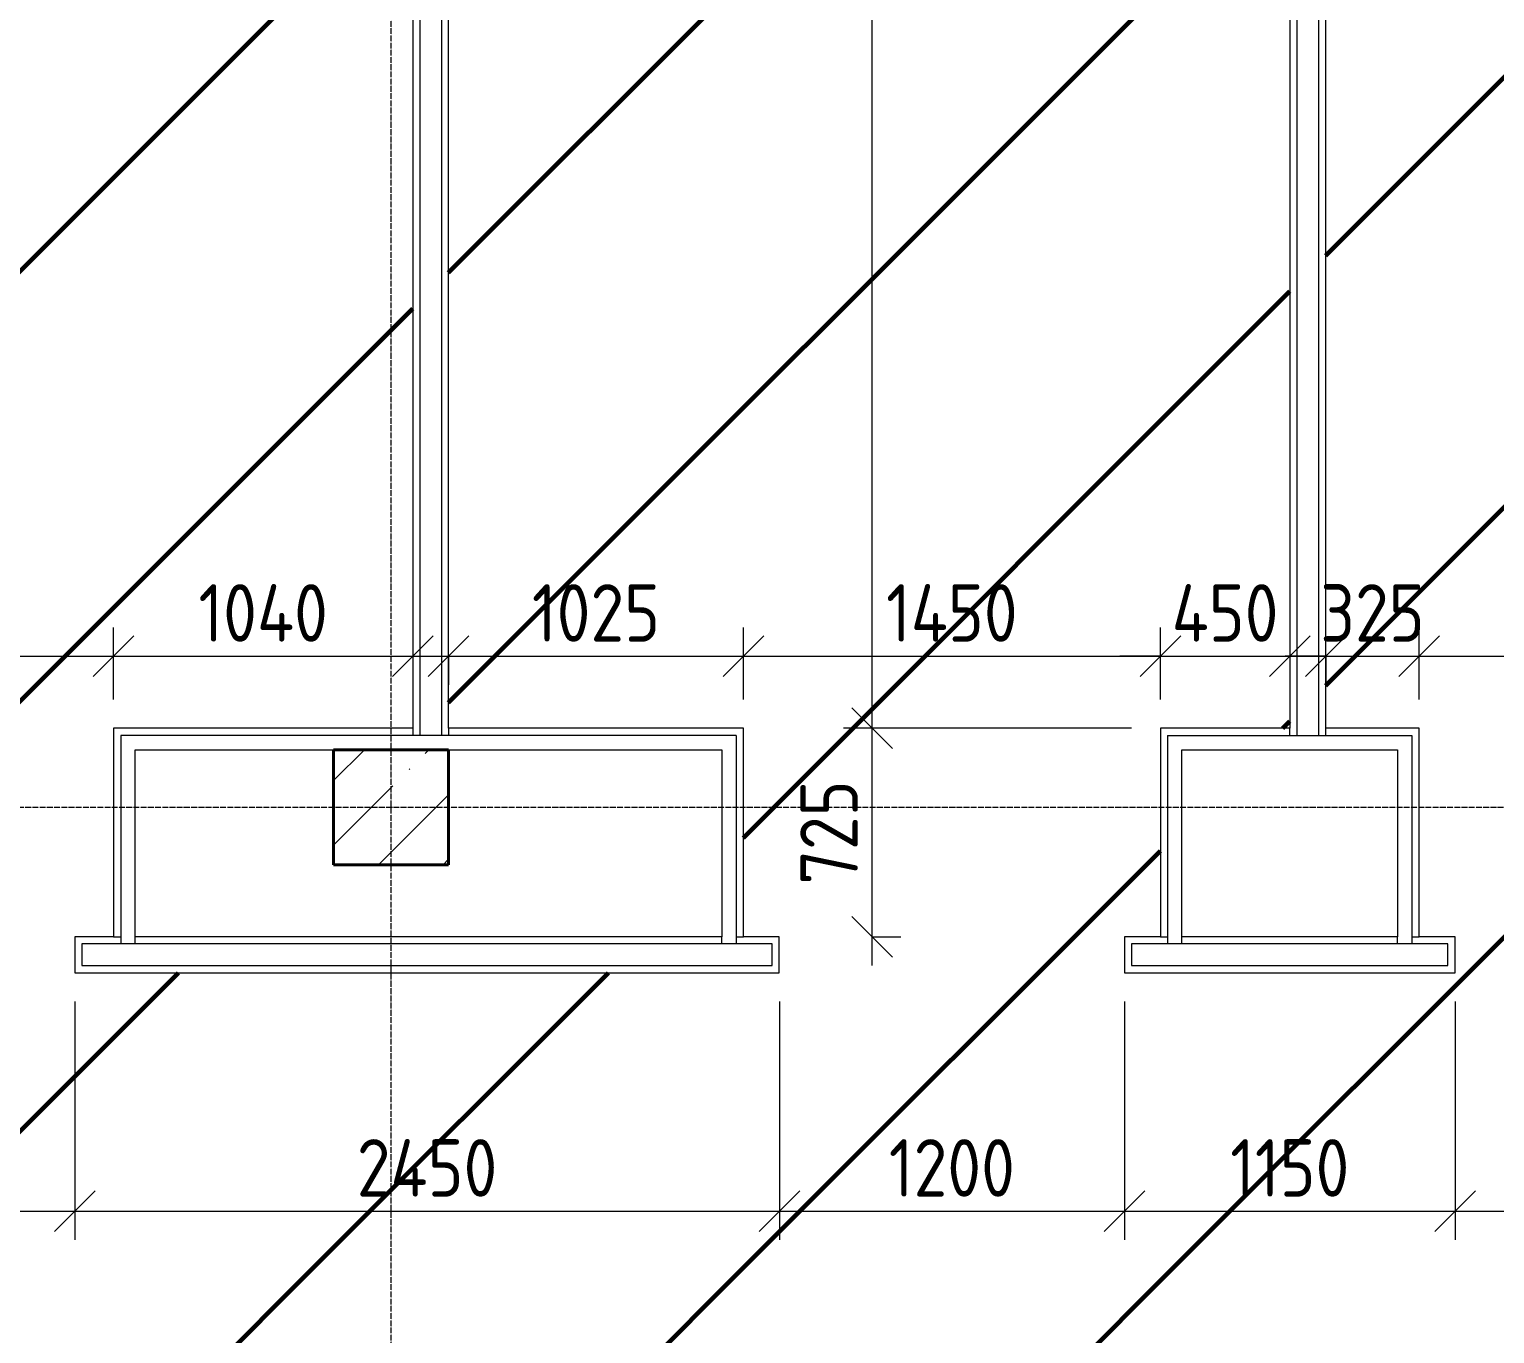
# Model space of a CAD drawing. Header units: millimetres. Extents: x -56773 to 323062, y -262288 to 76460.
# Drawn here: x 1551 to 6647, y -96374 to -91839 of the extents above; entities that cross this region are included whole.
import ezdxf

# ---------------------------------------------------------------- set-up
doc = ezdxf.new("R2010")
doc.units = ezdxf.units.MM
doc.linetypes.add('ADSK_Линия сетки', pattern=[25, 20, -2.5, 0, -2.5])
for name, color, linetype, lineweight in [('1.1)Стяжка керамзит  2 этаж', 5, 'Continuous', 60), ('Несущие колонны', 7, 'Continuous', 18), ('Оси', 7, 'Continuous', 9), ('Размеры', 7, 'Continuous', 9), ('Стены внутренние', 7, 'Continuous', 18), ('Стены штриховка', 7, 'Continuous', 9)]:
    doc.layers.add(name, color=color, linetype=linetype, lineweight=lineweight)
doc.styles.add('GOST Common_3', font='', dxfattribs={"width": 0.9, "height": 200})
doc.styles.get('GOST Common_3').set_extended_font_data('GOST Common')
doc.dimstyles.new('ADSK_Основной_2_0_2', dxfattribs={"dimscale": 304.8, "dimtxt": 201.142999, "dimasz": 0.463911, "dimexe": 0.328084, "dimexo": 0.328084, "dimgap": 0.164042, "dimtad": 1, "dimdec": 3, "dimrnd": 0.001, "dimdsep": 46, "dimtxsty": 'GOST Common_3', "dimblk1": 'OBLIQUE', "dimblk2": 'OBLIQUE', "dimsah": 1, "dimcen": 0.09, "dimdle": 0.328084, "dimazin": 2, "dimtfac": 1, "dimtdec": 4, "dimtix": 1, "dimtmove": 0, "dimatfit": 3, "dimfxl": 1, "dimtvp": 1, "dimtolj": 1, "dimtzin": 0, "dimlwd": 20, "dimlwe": 20, "dimarcsym": 2})

# ---------------------------------------------------------------- blocks, each defined once
blk = doc.blocks.new('ADSK_КолоннаЖБ_Прямоугольная - 400x400 мм-1807143-Кладочный план 2-го этаж')
at = {"layer": 'Несущие колонны', "lineweight": 40}
for p, q in [((-200, 200), (200, 200)), ((-200, -200), (-200, 200)), ((200, 200), (200, -200)), ((200, -200), (-200, -200))]:
    blk.add_line(p, q, dxfattribs=at)
blk = doc.blocks.new('_Oblique')
at = {"color": 0, "linetype": 'ByBlock', "lineweight": -2}
blk.add_line((-0.5, -0.5), (0.5, 0.5), dxfattribs=at)
blk = doc.blocks.new('*D4767')
at = {"layer": 'Defpoints', "color": 0, "transparency": 16777216}
for p in [(1844.4, -94018.1), (384.4, -94269.1), (1844.4, -94269.1)]:
    blk.add_point(p, dxfattribs=at)
at = {"layer": 'Размеры', "color": 0, "lineweight": 20, "transparency": 16777216}
for p, q in [((384.4, -94169.1), (384.4, -93918.1)), ((1844.4, -94169.1), (1844.4, -93918.1)), ((284.4, -94018.1), (1944.4, -94018.1))]:
    blk.add_line(p, q, dxfattribs=at)
at = {"layer": 'Размеры', "color": 0, "lineweight": 20, "transparency": 16777216, "xscale": 141.4, "yscale": 141.4, "zscale": 141.4, "rotation": 180}
blk.add_blockref('_Oblique', (384.4, -94018.1), dxfattribs=at)
at = {"layer": 'Размеры', "color": 0, "lineweight": 20, "transparency": 16777216, "xscale": 141.4, "yscale": 141.4, "zscale": 141.4}
blk.add_blockref('_Oblique', (1844.4, -94018.1), dxfattribs=at)
at = {"layer": 'Размеры', "color": 0, "lineweight": 9, "transparency": 16777216, "insert": (1114.4, -93868.1), "char_height": 200, "width": 580.928, "attachment_point": 5, "style": 'GOST Common_3'}
blk.add_mtext('\\A1;1460', dxfattribs=at)
blk = doc.blocks.new('*D4768')
at = {"layer": 'Defpoints', "color": 0, "transparency": 16777216}
for p in [(2884.4, -93918.1), (2884.4, -94018.1), (1844.4, -94269.1)]:
    blk.add_point(p, dxfattribs=at)
at = {"layer": 'Размеры', "color": 0, "lineweight": 20, "transparency": 16777216}
for p, q in [((1844.4, -94169.1), (1844.4, -93918.1)), ((1744.4, -94018.1), (2984.4, -94018.1)), ((2884.4, -94018.1), (2884.4, -94118.1))]:
    blk.add_line(p, q, dxfattribs=at)
at = {"layer": 'Размеры', "color": 0, "lineweight": 20, "transparency": 16777216, "xscale": 141.4, "yscale": 141.4, "zscale": 141.4, "rotation": 180}
blk.add_blockref('_Oblique', (1844.4, -94018.1), dxfattribs=at)
at = {"layer": 'Размеры', "color": 0, "lineweight": 20, "transparency": 16777216, "xscale": 141.4, "yscale": 141.4, "zscale": 141.4}
blk.add_blockref('_Oblique', (2884.4, -94018.1), dxfattribs=at)
at = {"layer": 'Размеры', "color": 0, "lineweight": 9, "transparency": 16777216, "insert": (2364.4, -93868.1), "char_height": 200, "width": 580.928, "attachment_point": 5, "style": 'GOST Common_3'}
blk.add_mtext('\\A1;1040', dxfattribs=at)
blk = doc.blocks.new('*D4769')
at = {"layer": 'Defpoints', "color": 0, "transparency": 16777216}
for p in [(3009.4, -93918.1), (4034.4, -94018.1), (4034.4, -94269.1)]:
    blk.add_point(p, dxfattribs=at)
at = {"layer": 'Размеры', "color": 0, "lineweight": 20, "transparency": 16777216}
for p, q in [((4034.4, -94169.1), (4034.4, -93918.1)), ((2909.4, -94018.1), (4134.4, -94018.1)), ((3009.4, -94018.1), (3009.4, -94118.1))]:
    blk.add_line(p, q, dxfattribs=at)
at = {"layer": 'Размеры', "color": 0, "lineweight": 20, "transparency": 16777216, "xscale": 141.4, "yscale": 141.4, "zscale": 141.4, "rotation": 180}
blk.add_blockref('_Oblique', (3009.4, -94018.1), dxfattribs=at)
at = {"layer": 'Размеры', "color": 0, "lineweight": 20, "transparency": 16777216, "xscale": 141.4, "yscale": 141.4, "zscale": 141.4}
blk.add_blockref('_Oblique', (4034.4, -94018.1), dxfattribs=at)
at = {"layer": 'Размеры', "color": 0, "lineweight": 9, "transparency": 16777216, "insert": (3521.9, -93868.1), "char_height": 200, "width": 560.473, "attachment_point": 5, "style": 'GOST Common_3'}
blk.add_mtext('\\A1;1025', dxfattribs=at)
blk = doc.blocks.new('*D4770')
at = {"layer": 'Defpoints', "color": 0, "transparency": 16777216}
for p in [(5484.4, -94018.1), (4034.4, -94269.1), (5484.4, -94269.1)]:
    blk.add_point(p, dxfattribs=at)
at = {"layer": 'Размеры', "color": 0, "lineweight": 20, "transparency": 16777216}
for p, q in [((4034.4, -94169.1), (4034.4, -93918.1)), ((5484.4, -94169.1), (5484.4, -93918.1)), ((3934.4, -94018.1), (5584.4, -94018.1))]:
    blk.add_line(p, q, dxfattribs=at)
at = {"layer": 'Размеры', "color": 0, "lineweight": 20, "transparency": 16777216, "xscale": 141.4, "yscale": 141.4, "zscale": 141.4, "rotation": 180}
blk.add_blockref('_Oblique', (4034.4, -94018.1), dxfattribs=at)
at = {"layer": 'Размеры', "color": 0, "lineweight": 20, "transparency": 16777216, "xscale": 141.4, "yscale": 141.4, "zscale": 141.4}
blk.add_blockref('_Oblique', (5484.4, -94018.1), dxfattribs=at)
at = {"layer": 'Размеры', "color": 0, "lineweight": 9, "transparency": 16777216, "insert": (4759.4, -93868.1), "char_height": 200, "width": 580.928, "attachment_point": 5, "style": 'GOST Common_3'}
blk.add_mtext('\\A1;1450', dxfattribs=at)
blk = doc.blocks.new('*D4771')
at = {"layer": 'Defpoints', "color": 0, "transparency": 16777216}
for p in [(5934.4, -93918.1), (5934.4, -94018.1), (5484.4, -94269.1)]:
    blk.add_point(p, dxfattribs=at)
at = {"layer": 'Размеры', "color": 0, "lineweight": 20, "transparency": 16777216}
for p, q in [((5484.4, -94169.1), (5484.4, -93918.1)), ((5484.4, -94018.1), (5343, -94018.1)), ((5484.4, -94018.1), (5934.4, -94018.1)), ((5934.4, -94018.1), (5934.4, -94118.1)), ((5934.4, -94018.1), (6075.8, -94018.1))]:
    blk.add_line(p, q, dxfattribs=at)
at = {"layer": 'Размеры', "color": 0, "lineweight": 20, "transparency": 16777216, "xscale": 141.4, "yscale": 141.4, "zscale": 141.4}
blk.add_blockref('_Oblique', (5484.4, -94018.1), dxfattribs=at)
at = {"layer": 'Размеры', "color": 0, "lineweight": 20, "transparency": 16777216, "xscale": 141.4, "yscale": 141.4, "zscale": 141.4, "rotation": 180}
blk.add_blockref('_Oblique', (5934.4, -94018.1), dxfattribs=at)
at = {"layer": 'Размеры', "color": 0, "lineweight": 9, "transparency": 16777216, "insert": (5709.4, -93868.1), "char_height": 200, "width": 474.561, "attachment_point": 5, "style": 'GOST Common_3'}
blk.add_mtext('\\A1;450', dxfattribs=at)
blk = doc.blocks.new('*D4772')
at = {"layer": 'Defpoints', "color": 0, "transparency": 16777216}
for p in [(6059.4, -93918.1), (6384.4, -94018.1), (6384.4, -94269.1)]:
    blk.add_point(p, dxfattribs=at)
at = {"layer": 'Размеры', "color": 0, "lineweight": 20, "transparency": 16777216}
for p, q in [((6384.4, -94169.1), (6384.4, -93918.1)), ((6059.4, -94018.1), (5918, -94018.1)), ((6059.4, -94018.1), (6059.4, -94118.1)), ((6059.4, -94018.1), (6384.4, -94018.1)), ((6384.4, -94018.1), (6525.8, -94018.1))]:
    blk.add_line(p, q, dxfattribs=at)
at = {"layer": 'Размеры', "color": 0, "lineweight": 20, "transparency": 16777216, "xscale": 141.4, "yscale": 141.4, "zscale": 141.4}
blk.add_blockref('_Oblique', (6059.4, -94018.1), dxfattribs=at)
at = {"layer": 'Размеры', "color": 0, "lineweight": 20, "transparency": 16777216, "xscale": 141.4, "yscale": 141.4, "zscale": 141.4, "rotation": 180}
blk.add_blockref('_Oblique', (6384.4, -94018.1), dxfattribs=at)
at = {"layer": 'Размеры', "color": 0, "lineweight": 9, "transparency": 16777216, "insert": (6221.9, -93868.1), "char_height": 200, "width": 454.106, "attachment_point": 5, "style": 'GOST Common_3'}
blk.add_mtext('\\A1;325', dxfattribs=at)
blk = doc.blocks.new('*D4773')
at = {"layer": 'Defpoints', "color": 0, "transparency": 16777216}
for p in [(7834.4, -94018.1), (6384.4, -94269.1), (7834.4, -94269.1)]:
    blk.add_point(p, dxfattribs=at)
at = {"layer": 'Размеры', "color": 0, "lineweight": 20, "transparency": 16777216}
for p, q in [((6384.4, -94169.1), (6384.4, -93918.1)), ((7834.4, -94169.1), (7834.4, -93918.1)), ((6284.4, -94018.1), (7934.4, -94018.1))]:
    blk.add_line(p, q, dxfattribs=at)
at = {"layer": 'Размеры', "color": 0, "lineweight": 20, "transparency": 16777216, "xscale": 141.4, "yscale": 141.4, "zscale": 141.4, "rotation": 180}
blk.add_blockref('_Oblique', (6384.4, -94018.1), dxfattribs=at)
at = {"layer": 'Размеры', "color": 0, "lineweight": 20, "transparency": 16777216, "xscale": 141.4, "yscale": 141.4, "zscale": 141.4}
blk.add_blockref('_Oblique', (7834.4, -94018.1), dxfattribs=at)
at = {"layer": 'Размеры', "color": 0, "lineweight": 9, "transparency": 16777216, "insert": (7109.4, -93868.1), "char_height": 200, "width": 580.928, "attachment_point": 5, "style": 'GOST Common_3'}
blk.add_mtext('\\A1;1450', dxfattribs=at)
blk = doc.blocks.new('*D4778')
at = {"layer": 'Defpoints', "color": 0, "transparency": 16777216}
for p in [(509.4, -95119.1), (1709.4, -95119.1), (1709.4, -95947.8)]:
    blk.add_point(p, dxfattribs=at)
at = {"layer": 'Размеры', "color": 0, "lineweight": 20, "transparency": 16777216}
for p, q in [((509.4, -95219.1), (509.4, -96047.8)), ((1709.4, -95219.1), (1709.4, -96047.8)), ((409.4, -95947.8), (1809.4, -95947.8))]:
    blk.add_line(p, q, dxfattribs=at)
at = {"layer": 'Размеры', "color": 0, "lineweight": 20, "transparency": 16777216, "xscale": 141.4, "yscale": 141.4, "zscale": 141.4, "rotation": 180}
blk.add_blockref('_Oblique', (509.4, -95947.8), dxfattribs=at)
at = {"layer": 'Размеры', "color": 0, "lineweight": 20, "transparency": 16777216, "xscale": 141.4, "yscale": 141.4, "zscale": 141.4}
blk.add_blockref('_Oblique', (1709.4, -95947.8), dxfattribs=at)
at = {"layer": 'Размеры', "color": 0, "lineweight": 9, "transparency": 16777216, "insert": (1109.4, -95797.8), "char_height": 200, "width": 560.473, "attachment_point": 5, "style": 'GOST Common_3'}
blk.add_mtext('\\A1;1200', dxfattribs=at)
blk = doc.blocks.new('*D4779')
at = {"layer": 'Defpoints', "color": 0, "transparency": 16777216}
for p in [(1709.4, -95119.1), (4159.4, -95119.1), (4159.4, -95947.8)]:
    blk.add_point(p, dxfattribs=at)
at = {"layer": 'Размеры', "color": 0, "lineweight": 20, "transparency": 16777216}
for p, q in [((1709.4, -95219.1), (1709.4, -96047.8)), ((4159.4, -95219.1), (4159.4, -96047.8)), ((1609.4, -95947.8), (4259.4, -95947.8))]:
    blk.add_line(p, q, dxfattribs=at)
at = {"layer": 'Размеры', "color": 0, "lineweight": 20, "transparency": 16777216, "xscale": 141.4, "yscale": 141.4, "zscale": 141.4, "rotation": 180}
blk.add_blockref('_Oblique', (1709.4, -95947.8), dxfattribs=at)
at = {"layer": 'Размеры', "color": 0, "lineweight": 20, "transparency": 16777216, "xscale": 141.4, "yscale": 141.4, "zscale": 141.4}
blk.add_blockref('_Oblique', (4159.4, -95947.8), dxfattribs=at)
at = {"layer": 'Размеры', "color": 0, "lineweight": 9, "transparency": 16777216, "insert": (2934.4, -95797.8), "char_height": 200, "width": 625.93, "attachment_point": 5, "style": 'GOST Common_3'}
blk.add_mtext('\\A1;2450', dxfattribs=at)
blk = doc.blocks.new('*D4780')
at = {"layer": 'Defpoints', "color": 0, "transparency": 16777216}
for p in [(4159.4, -95119.1), (5359.4, -95119.1), (5359.4, -95947.8)]:
    blk.add_point(p, dxfattribs=at)
at = {"layer": 'Размеры', "color": 0, "lineweight": 20, "transparency": 16777216}
for p, q in [((4159.4, -95219.1), (4159.4, -96047.8)), ((5359.4, -95219.1), (5359.4, -96047.8)), ((4059.4, -95947.8), (5459.4, -95947.8))]:
    blk.add_line(p, q, dxfattribs=at)
at = {"layer": 'Размеры', "color": 0, "lineweight": 20, "transparency": 16777216, "xscale": 141.4, "yscale": 141.4, "zscale": 141.4, "rotation": 180}
blk.add_blockref('_Oblique', (4159.4, -95947.8), dxfattribs=at)
at = {"layer": 'Размеры', "color": 0, "lineweight": 20, "transparency": 16777216, "xscale": 141.4, "yscale": 141.4, "zscale": 141.4}
blk.add_blockref('_Oblique', (5359.4, -95947.8), dxfattribs=at)
at = {"layer": 'Размеры', "color": 0, "lineweight": 9, "transparency": 16777216, "insert": (4759.4, -95797.8), "char_height": 200, "width": 560.473, "attachment_point": 5, "style": 'GOST Common_3'}
blk.add_mtext('\\A1;1200', dxfattribs=at)
blk = doc.blocks.new('*D4781')
at = {"layer": 'Defpoints', "color": 0, "transparency": 16777216}
for p in [(5359.4, -95119.1), (6509.4, -95119.1), (6509.4, -95947.8)]:
    blk.add_point(p, dxfattribs=at)
at = {"layer": 'Размеры', "color": 0, "lineweight": 20, "transparency": 16777216}
for p, q in [((5359.4, -95219.1), (5359.4, -96047.8)), ((6509.4, -95219.1), (6509.4, -96047.8)), ((5259.4, -95947.8), (6609.4, -95947.8))]:
    blk.add_line(p, q, dxfattribs=at)
at = {"layer": 'Размеры', "color": 0, "lineweight": 20, "transparency": 16777216, "xscale": 141.4, "yscale": 141.4, "zscale": 141.4, "rotation": 180}
blk.add_blockref('_Oblique', (5359.4, -95947.8), dxfattribs=at)
at = {"layer": 'Размеры', "color": 0, "lineweight": 20, "transparency": 16777216, "xscale": 141.4, "yscale": 141.4, "zscale": 141.4}
blk.add_blockref('_Oblique', (6509.4, -95947.8), dxfattribs=at)
at = {"layer": 'Размеры', "color": 0, "lineweight": 9, "transparency": 16777216, "insert": (5934.4, -95797.8), "char_height": 200, "width": 515.472, "attachment_point": 5, "style": 'GOST Common_3'}
blk.add_mtext('\\A1;1150', dxfattribs=at)
blk = doc.blocks.new('*D4782')
at = {"layer": 'Defpoints', "color": 0, "transparency": 16777216}
for p in [(6509.4, -95119.1), (7709.4, -95119.1), (7709.4, -95947.8)]:
    blk.add_point(p, dxfattribs=at)
at = {"layer": 'Размеры', "color": 0, "lineweight": 20, "transparency": 16777216}
for p, q in [((6509.4, -95219.1), (6509.4, -96047.8)), ((7709.4, -95219.1), (7709.4, -96047.8)), ((6409.4, -95947.8), (7809.4, -95947.8))]:
    blk.add_line(p, q, dxfattribs=at)
at = {"layer": 'Размеры', "color": 0, "lineweight": 20, "transparency": 16777216, "xscale": 141.4, "yscale": 141.4, "zscale": 141.4, "rotation": 180}
blk.add_blockref('_Oblique', (6509.4, -95947.8), dxfattribs=at)
at = {"layer": 'Размеры', "color": 0, "lineweight": 20, "transparency": 16777216, "xscale": 141.4, "yscale": 141.4, "zscale": 141.4}
blk.add_blockref('_Oblique', (7709.4, -95947.8), dxfattribs=at)
at = {"layer": 'Размеры', "color": 0, "lineweight": 9, "transparency": 16777216, "insert": (7109.4, -95797.8), "char_height": 200, "width": 560.473, "attachment_point": 5, "style": 'GOST Common_3'}
blk.add_mtext('\\A1;1200', dxfattribs=at)
blk = doc.blocks.new('*D4940')
at = {"layer": 'Defpoints', "color": 0, "transparency": 16777216}
for p in [(4482.3, -94269.1), (5484.4, -94269.1), (4382.3, -94994.1)]:
    blk.add_point(p, dxfattribs=at)
at = {"layer": 'Размеры', "color": 0, "lineweight": 20, "transparency": 16777216}
for p, q in [((4482.3, -95094.1), (4482.3, -94169.1)), ((5384.4, -94269.1), (4382.3, -94269.1)), ((4482.3, -94994.1), (4582.3, -94994.1))]:
    blk.add_line(p, q, dxfattribs=at)
at = {"layer": 'Размеры', "color": 0, "lineweight": 20, "transparency": 16777216, "xscale": 141.4, "yscale": 141.4, "zscale": 141.4}
for p, rotation in [((4482.3, -94269.1), 90), ((4482.3, -94994.1), 270)]:
    blk.add_blockref('_Oblique', p, dxfattribs=dict(at, rotation=rotation))
at = {"layer": 'Размеры', "color": 0, "lineweight": 9, "transparency": 16777216, "insert": (4332.3, -94631.6), "char_height": 200, "width": 454.106, "attachment_point": 5, "rotation": 90, "style": 'GOST Common_3'}
blk.add_mtext('\\A1;725', dxfattribs=at)
blk = doc.blocks.new('*D4941')
at = {"layer": 'Defpoints', "color": 0, "transparency": 16777216}
for p in [(4382.3, -88594.1), (4482.3, -88594.1), (5484.4, -94269.1)]:
    blk.add_point(p, dxfattribs=at)
at = {"layer": 'Размеры', "color": 0, "lineweight": 20, "transparency": 16777216}
for p, q in [((4482.3, -94369.1), (4482.3, -88494.1)), ((4482.3, -88594.1), (4582.3, -88594.1)), ((5384.4, -94269.1), (4382.3, -94269.1))]:
    blk.add_line(p, q, dxfattribs=at)
at = {"layer": 'Размеры', "color": 0, "lineweight": 20, "transparency": 16777216, "xscale": 141.4, "yscale": 141.4, "zscale": 141.4}
for p, rotation in [((4482.3, -88594.1), 90), ((4482.3, -94269.1), 270)]:
    blk.add_blockref('_Oblique', p, dxfattribs=dict(at, rotation=rotation))
at = {"layer": 'Размеры', "color": 0, "lineweight": 9, "transparency": 16777216, "insert": (4332.3, -91431.6), "char_height": 200, "width": 605.475, "attachment_point": 5, "rotation": 90, "style": 'GOST Common_3'}
blk.add_mtext('\\A1;5675', dxfattribs=at)

msp = doc.modelspace()

# ---------------------------------------------------------------- hatches: boundary and pattern name
at = {"layer": '1.1)Стяжка керамзит  2 этаж', "transparency": 33554687}
h = msp.add_hatch(dxfattribs=at)
h.set_pattern_fill('ANSI31', color=5, scale=333)
h.paths.add_polyline_path([(7464.619, -88594.0666), (6359.3615, -88594.0666), (6059.3615, -88594.0666), (6059.3615, -94269.0666), (6384.3615, -94269.0666), (6384.3615, -94994.0666), (6509.3615, -94994.0666), (6509.3615, -95119.0666), (5359.3615, -95119.0666), (5359.3615, -94994.0666), (5484.3615, -94994.0666), (5484.3615, -94269.0666), (5934.3615, -94269.0666), (5934.3615, -88594.0666), (5209.3615, -88594.0666), (3559.3615, -88594.0666), (3009.3615, -88594.0666), (3009.3615, -88744.0666), (3009.3615, -94269.0666), (4034.3615, -94269.0666), (4034.3615, -94994.0666), (4159.3615, -94994.0666), (4159.3615, -95119.0666), (1709.3615, -95119.0666), (1709.3615, -94994.0666), (1844.3615, -94994.0666), (1844.3615, -94269.0666), (2884.3615, -94269.0666), (2884.3615, -88744.0666), (2609.3615, -88744.0666), (2609.3615, -88594.0666), (2009.3615, -88594.0666), (359.3615, -88594.0666), (-115.6385, -88594.0666), (-115.6385, -94269.0666), (384.3615, -94269.0666), (384.3615, -94994.0666), (509.3615, -94994.0666), (509.3615, -95119.0666), (-540.6385, -95119.0666), (-540.6385, -94994.0666), (-415.6385, -94994.0666), (-415.6385, -94269.0666), (-240.6385, -94269.0666), (-240.6385, -88594.0666), (-790.6385, -88594.0666), (-1015.0246, -88594.0666), (-1015.0246, -96144.5668), (7464.619, -96144.5668)])
h = msp.add_hatch(dxfattribs=at)
h.set_pattern_fill('ANSI31', color=5, scale=333)
h.paths.add_polyline_path([(7464.619, -96144.5668), (-1015.0246, -96144.5668), (-1015.0246, -104894.0666), (-740.6385, -104894.0666), (-340.6385, -104894.0666), (-340.6385, -99219.0666), (-640.6385, -99219.0666), (-640.6385, -98494.0666), (-765.6385, -98494.0666), (-765.6385, -98369.0666), (3034.3615, -98369.0666), (3034.3615, -100044.0666), (2909.3615, -100044.0666), (2909.3615, -99219.0666), (-215.6385, -99219.0666), (-215.6385, -104894.0666), (409.3615, -104894.0666), (2059.3615, -104894.0666), (2609.3615, -104894.0666), (2609.3615, -104744.0666), (2909.3615, -104744.0666), (2909.3615, -101244.0666), (3034.3615, -101244.0666), (3034.3615, -104894.0666), (3609.3615, -104894.0666), (5259.3615, -104894.0666), (6409.3615, -104894.0666), (7464.619, -104894.0666)])
at = {"layer": 'Несущие колонны', "lineweight": 9}
h = msp.add_hatch(dxfattribs=at)
h.set_pattern_fill('FP_1', color=256, style=0, pattern_type=2)
h.set_pattern_definition([(45, (9.36, -97949.04), (-224.506, 224.506), []), (45, (233.87, -97949.04), (-224.506, 224.506), [396.875, -79.375, 3.353, -76.022])])
h.paths.add_polyline_path([(2757.8177, -94744.0666), (3009.3615, -94744.0666), (3009.3615, -94344.0666), (2609.3615, -94344.0666), (2609.3615, -94744.0666)])

# ---------------------------------------------------------------- linework, layer by layer
for p, q in [((3009.3615, -94344.0666), (2609.3615, -94344.0666)), ((2609.3615, -94344.0666), (2609.3615, -94744.0666)), ((3009.3615, -94744.0666), (3009.3615, -94344.0666)), ((2609.3615, -94744.0666), (3009.3615, -94744.0666))]:
    msp.add_line(p, q, dxfattribs=at)
at = {"layer": 'Оси', "linetype": 'ADSK_Линия сетки', "lineweight": 5}
for p, q in [((2809.3615, -108922.9178), (2809.3615, -87921.5904)), ((62525.08, -94544.0666), (-25230.7352, -94544.0666))]:
    msp.add_line(p, q, dxfattribs=at)
at = {"layer": 'Стены внутренние', "lineweight": 5}
for p, q in [((5934.3615, -88594.0666), (5934.3615, -94269.0666)), ((6059.3615, -94269.0666), (6059.3615, -88594.0666)), ((2884.3615, -88744.0666), (2884.3615, -94269.0666)), ((3009.3615, -94269.0666), (3009.3615, -88744.0666)), ((1844.3615, -94269.0666), (1844.3615, -94994.0666)), ((2884.3615, -94269.0666), (1844.3615, -94269.0666)), ((4034.3615, -94269.0666), (3009.3615, -94269.0666)), ((4034.3615, -94994.0666), (4034.3615, -94269.0666)), ((5934.3615, -94269.0666), (5484.3615, -94269.0666)), ((5484.3615, -94269.0666), (5484.3615, -94994.0666)), ((6384.3615, -94269.0666), (6059.3615, -94269.0666)), ((6384.3615, -94994.0666), (6384.3615, -94269.0666)), ((1919.3615, -94994.0666), (1919.3615, -94344.0666)), ((1919.3615, -94344.0666), (3959.3615, -94344.0666)), ((3959.3615, -94344.0666), (3959.3615, -94994.0666)), ((5559.3615, -94344.0666), (6309.3615, -94344.0666)), ((5559.3615, -94994.0666), (5559.3615, -94344.0666)), ((6309.3615, -94344.0666), (6309.3615, -94994.0666)), ((1844.3615, -94994.0666), (1709.3615, -94994.0666)), ((1709.3615, -94994.0666), (1709.3615, -95119.0666)), ((3959.3615, -94994.0666), (1919.3615, -94994.0666)), ((4159.3615, -94994.0666), (4034.3615, -94994.0666)), ((4159.3615, -95119.0666), (4159.3615, -94994.0666)), ((5484.3615, -94994.0666), (5359.3615, -94994.0666)), ((5359.3615, -94994.0666), (5359.3615, -95119.0666)), ((6309.3615, -94994.0666), (5559.3615, -94994.0666)), ((6509.3615, -94994.0666), (6384.3615, -94994.0666)), ((6509.3615, -95119.0666), (6509.3615, -94994.0666)), ((1709.3615, -95119.0666), (4159.3615, -95119.0666)), ((5359.3615, -95119.0666), (6509.3615, -95119.0666))]:
    msp.add_line(p, q, dxfattribs=at)
at = {"layer": 'Стены штриховка', "lineweight": 9}
for p, q in [((5959.3615, -88594.0666), (5959.3615, -94294.0666)), ((6034.3615, -88594.0666), (6034.3615, -94294.0666)), ((2909.3615, -88769.0666), (2909.3615, -94294.0666)), ((2984.3615, -88769.0666), (2984.3615, -94294.0666)), ((2884.3615, -94269.0666), (2884.3615, -94294.0666)), ((3009.3615, -94269.0666), (3009.3615, -94294.0666)), ((5934.3615, -94294.0666), (5934.3615, -94269.0666)), ((6059.3615, -94294.0666), (6059.3615, -94269.0666)), ((1869.3615, -94294.0666), (1869.3615, -95019.0666)), ((4009.3615, -94294.0666), (1869.3615, -94294.0666)), ((4009.3615, -94294.0666), (4009.3615, -95019.0666)), ((5509.3615, -94294.0666), (6359.3615, -94294.0666)), ((5509.3615, -94294.0666), (5509.3615, -95019.0666)), ((6359.3615, -94294.0666), (6359.3615, -95019.0666)), ((4134.3615, -95019.0666), (1734.3615, -95019.0666)), ((1734.3615, -95019.0666), (1734.3615, -95094.0666)), ((1844.3615, -94994.0666), (1869.3615, -94994.0666)), ((1919.3615, -95019.0666), (1919.3615, -94994.0666)), ((3959.3615, -95019.0666), (3959.3615, -94994.0666)), ((4009.3615, -94994.0666), (4034.3615, -94994.0666)), ((4134.3615, -95094.0666), (4134.3615, -95019.0666)), ((6484.3615, -95019.0666), (5384.3615, -95019.0666)), ((5384.3615, -95019.0666), (5384.3615, -95094.0666)), ((5484.3615, -94994.0666), (5509.3615, -94994.0666)), ((5559.3615, -95019.0666), (5559.3615, -94994.0666)), ((6309.3615, -95019.0666), (6309.3615, -94994.0666)), ((6359.3615, -94994.0666), (6384.3615, -94994.0666)), ((6484.3615, -95094.0666), (6484.3615, -95019.0666)), ((1734.3615, -95094.0666), (4134.3615, -95094.0666)), ((5384.3615, -95094.0666), (6484.3615, -95094.0666))]:
    msp.add_line(p, q, dxfattribs=at)

# ---------------------------------------------------------------- block references
at = {"layer": 'Несущие колонны', "lineweight": 40, "rotation": 89.9999999999999}
msp.add_blockref('ADSK_КолоннаЖБ_Прямоугольная - 400x400 мм-1807143-Кладочный план 2-го этаж', (2809.3615, -94544.0666), dxfattribs=at)

# ---------------------------------------------------------------- dimensions: what is measured, and where the dimension line sits
at = {"layer": 'Размеры', "lineweight": 9}
for base, p1, p2, override, picture, middle in [((4482.2993, -88594.0666), (5484.3615, -94269.0666), (4382.3144, -88594.0666), {"dimpost": '<>', "dimfxl": 5781.014862}, '*D4941', (4332.2993, -91431.5666)), ((4482.2993, -94269.0666), (4382.3144, -94994.0666), (5484.3615, -94269.0666), {"dimpost": '<>', "dimfxl": 1319.140945}, '*D4940', (4332.2993, -94631.5666))]:
    dim = msp.add_linear_dim(base=base, p1=p1, p2=p2, angle=90, dimstyle='ADSK_Основной_2_0_2', override=override, dxfattribs=at)
    dim.commit()
    dim.dimension.update_dxf_attribs({"geometry": picture, "text_midpoint": middle})
for base, p1, p2, override, picture, middle in [((1844.3615, -94018.0641), (384.3615, -94269.0666), (1844.3615, -94269.0666), {"dimpost": '<>', "dimfxl": 1460}, '*D4767', (1114.3615, -93868.0641)), ((2884.3615, -94018.0641), (1844.3615, -94269.0666), (2884.3615, -93918.0792), {"dimpost": '<>', "dimfxl": 1097.630248}, '*D4768', (2364.3615, -93868.0641)), ((4034.3615, -94018.0641), (3009.3615, -93918.0792), (4034.3615, -94269.0666), {"dimpost": '<>', "dimfxl": 1083.428429}, '*D4769', (3521.8615, -93868.0641)), ((5484.3615, -94018.0641), (4034.3615, -94269.0666), (5484.3615, -94269.0666), {"dimpost": '<>', "dimfxl": 1450}, '*D4770', (4759.3615, -93868.0641)), ((5934.3615, -94018.0641), (5484.3615, -94269.0666), (5934.3615, -93918.0792), {"dimpost": '<>', "dimfxl": 570.694454}, '*D4771', (5709.3615, -93868.0641)), ((6384.3615, -94018.0641), (6059.3615, -93918.0792), (6384.3615, -94269.0666), {"dimpost": '<>', "dimfxl": 478.348367}, '*D4772', (6221.8615, -93868.0641)), ((7834.3615, -94018.0641), (6384.3615, -94269.0666), (7834.3615, -94269.0666), {"dimpost": '<>', "dimfxl": 1450}, '*D4773', (7109.3615, -93868.0641)), ((1709.3615, -95947.7511), (509.3615, -95119.0666), (1709.3615, -95119.0666), {"dimpost": '<>', "dimfxl": 1200}, '*D4778', (1109.3615, -95797.7511)), ((4159.3615, -95947.7511), (1709.3615, -95119.0666), (4159.3615, -95119.0666), {"dimpost": '<>', "dimfxl": 2450}, '*D4779', (2934.3615, -95797.7511)), ((5359.3615, -95947.7511), (4159.3615, -95119.0666), (5359.3615, -95119.0666), {"dimpost": '<>', "dimfxl": 1200}, '*D4780', (4759.3615, -95797.7511)), ((6509.3615, -95947.7511), (5359.3615, -95119.0666), (6509.3615, -95119.0666), {"dimpost": '<>', "dimfxl": 1150}, '*D4781', (5934.3615, -95797.7511)), ((7709.3615, -95947.7511), (6509.3615, -95119.0666), (7709.3615, -95119.0666), {"dimpost": '<>', "dimfxl": 1200}, '*D4782', (7109.3615, -95797.7511))]:
    dim = msp.add_linear_dim(base=base, p1=p1, p2=p2, dimstyle='ADSK_Основной_2_0_2', override=override, dxfattribs=at)
    dim.commit()
    dim.dimension.update_dxf_attribs({"geometry": picture, "text_midpoint": middle})

doc.saveas('drawing.dxf')
